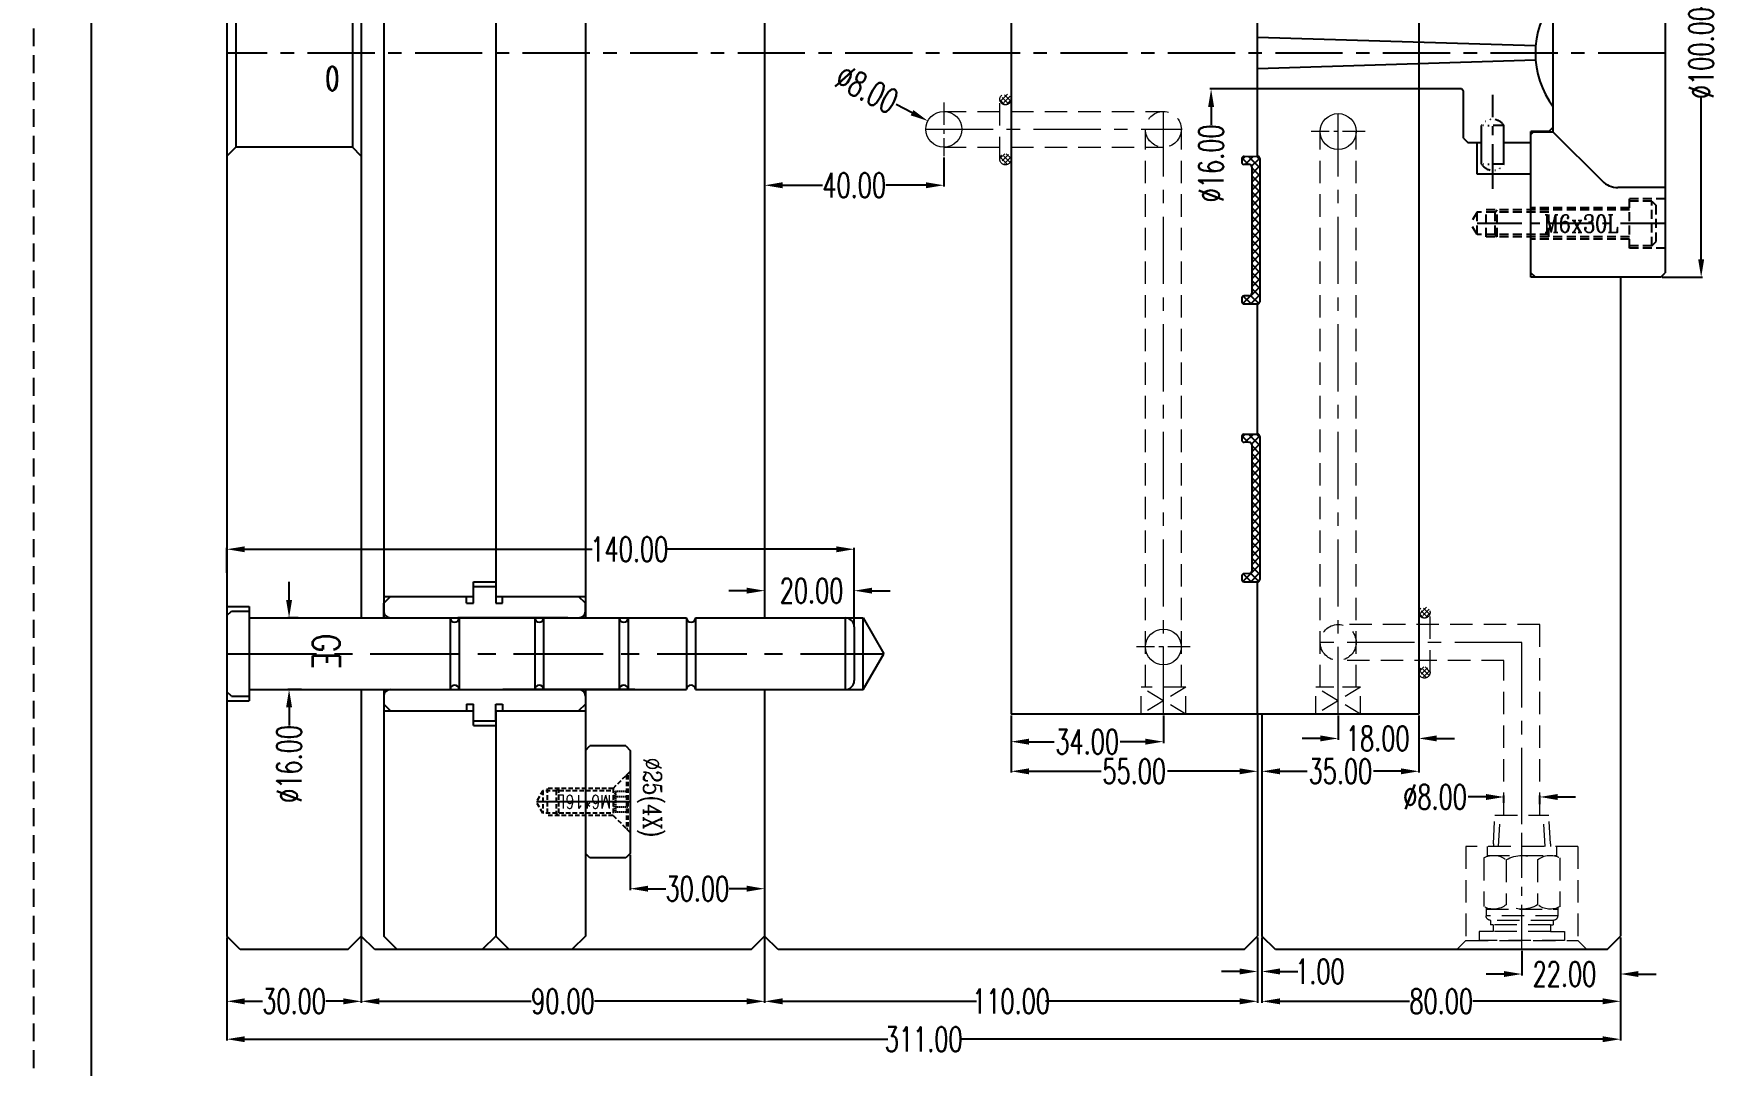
# Model space of a CAD drawing. Header units: millimetres. Extents: x 35888 to 37096, y -21952 to -21097.
# Drawn here: x 35887.8 to 36263.6, y -21573.2 to -21343 of the extents above; entities that cross this region are included whole.
import ezdxf

# ---------------------------------------------------------------- set-up
doc = ezdxf.new("R2010")
doc.units = ezdxf.units.MM
doc.header["$LTSCALE"] = 8
for name, pattern in [('CENTER', [2, 1.25, -0.25, 0.25, -0.25]), ('CENTER2', [1.125, 0.75, -0.125, 0.125, -0.125]), ('DASHED', [0.75, 0.5, -0.25]), ('HIDDEN', [0.375, 0.25, -0.125]), ('PHANTOM2', [0.69, 0.3, -0.13, 0, -0.13, 0, -0.13])]:
    doc.linetypes.add(name, pattern=pattern)
doc.layers.get('DEFPOINTS').update_dxf_attribs({"color": 6})
for name, color, linetype in [('A', 7, 'Continuous'), ('Cav-cor', 30, 'Continuous'), ('CL', 1, 'Continuous'), ('GE', 183, 'Continuous'), ('Layer3', 3, 'Continuous'), ('Ru', 8, 'Continuous'), ('SCREW', 52, 'HIDDEN'), ('SP', 3, 'Continuous'), ('耐磨塊', 191, 'Continuous')]:
    doc.layers.add(name, color=color, linetype=linetype)
doc.layers.add('dim', color=3, linetype='Continuous', lineweight=15)
doc.layers.add('WR', color=122, linetype='HIDDEN', lineweight=18)
doc.styles.add('ROMANC', font='RomanC.ttf', dxfattribs={"width": 0.8, "height": 7})
doc.styles.add('ROMANS', font='ROMANS.shx', dxfattribs={"height": 5, "bigfont": 'chineset.shx'})
doc.styles.get("Standard").update_dxf_attribs({"font": 'txt.shx', "width": 0.67, "bigfont": 'chineset.shx'})
doc.dimstyles.new('ISO-25', dxfattribs={"dimtxt": 5.5, "dimasz": 4, "dimexe": 0.3, "dimexo": 0.3, "dimtad": 0, "dimzin": 1, "dimdsep": 46, "dimtxsty": 'Standard', "dimcen": 0, "dimclrd": 3, "dimclre": 3, "dimclrt": 7, "dimazin": 0, "dimtfac": 1, "dimtofl": 0, "dimtmove": 0, "dimatfit": 0, "dimfxl": 0, "dimarcsym": 0})

# ---------------------------------------------------------------- blocks, each defined once
blk = doc.blocks.new('*D27216')
at = {"layer": 'DEFPOINTS', "color": 0}
for p in [(36250.96, -21297.37), (36250.96, -21397.37), (36259.97, -21397.37)]:
    blk.add_point(p, dxfattribs=at)
at = {"layer": 'dim', "color": 3, "lineweight": -2}
for p, q in [((36251.26, -21297.37), (36260.27, -21297.37)), ((36259.97, -21301.37), (36259.97, -21337.53)), ((36259.97, -21393.37), (36259.97, -21357.21)), ((36251.26, -21397.37), (36260.27, -21397.37))]:
    blk.add_line(p, q, dxfattribs=at)
at = {"layer": 'dim', "color": 3}
for points in [[(36260.64, -21301.37), (36259.3, -21301.37), (36259.97, -21297.37)], [(36259.3, -21393.37), (36260.64, -21393.37), (36259.97, -21397.37)]]:
    blk.add_solid(points, dxfattribs=at)
at = {"layer": 'dim', "color": 7, "insert": (36259.97, -21347.37), "char_height": 5.5, "attachment_point": 5, "rotation": 90}
blk.add_mtext('%%c100.00', dxfattribs=at)
blk = doc.blocks.new('*D27219')
at = {"layer": 'DEFPOINTS', "color": 0}
for p in [(36160.96, -21544.37), (36161.96, -21544.37), (36161.96, -21552.27)]:
    blk.add_point(p, dxfattribs=at)
at = {"layer": 'dim', "color": 3, "lineweight": -2}
for p, q in [((36160.96, -21544.67), (36160.96, -21552.57)), ((36161.96, -21544.67), (36161.96, -21552.57)), ((36156.96, -21552.27), (36152.96, -21552.27)), ((36165.96, -21552.27), (36169.96, -21552.27))]:
    blk.add_line(p, q, dxfattribs=at)
at = {"layer": 'dim', "color": 3}
for points in [[(36156.96, -21552.94), (36156.96, -21551.6), (36160.96, -21552.27)], [(36165.96, -21551.6), (36165.96, -21552.94), (36161.96, -21552.27)]]:
    blk.add_solid(points, dxfattribs=at)
at = {"layer": 'dim', "color": 7, "insert": (36174.89, -21552.27), "char_height": 5.5, "attachment_point": 5}
blk.add_mtext('1.00', dxfattribs=at)
blk = doc.blocks.new('*D27220')
at = {"layer": 'DEFPOINTS', "color": 0}
for p in [(36161.96, -21544.37), (36241.96, -21544.37), (36241.96, -21558.93)]:
    blk.add_point(p, dxfattribs=at)
at = {"layer": 'dim', "color": 3, "lineweight": -2}
for p, q in [((36161.96, -21544.67), (36161.96, -21559.23)), ((36241.96, -21544.67), (36241.96, -21559.23)), ((36165.96, -21558.93), (36194.89, -21558.93)), ((36237.96, -21558.93), (36209.04, -21558.93))]:
    blk.add_line(p, q, dxfattribs=at)
at = {"layer": 'dim', "color": 3}
for points in [[(36165.96, -21558.26), (36165.96, -21559.6), (36161.96, -21558.93)], [(36237.96, -21559.6), (36237.96, -21558.26), (36241.96, -21558.93)]]:
    blk.add_solid(points, dxfattribs=at)
at = {"layer": 'dim', "color": 7, "insert": (36201.96, -21558.93), "char_height": 5.5, "attachment_point": 5}
blk.add_mtext('80.00', dxfattribs=at)
blk = doc.blocks.new('*D27221')
at = {"layer": 'DEFPOINTS', "color": 0}
for p in [(36050.96, -21544.37), (36160.96, -21544.37), (36160.96, -21558.93)]:
    blk.add_point(p, dxfattribs=at)
at = {"layer": 'dim', "color": 3, "lineweight": -2}
for p, q in [((36050.96, -21544.67), (36050.96, -21559.23)), ((36160.96, -21544.67), (36160.96, -21559.23)), ((36054.96, -21558.93), (36098.28, -21558.93)), ((36156.96, -21558.93), (36113.65, -21558.93))]:
    blk.add_line(p, q, dxfattribs=at)
at = {"layer": 'dim', "color": 3}
for points in [[(36054.96, -21558.26), (36054.96, -21559.6), (36050.96, -21558.93)], [(36156.96, -21559.6), (36156.96, -21558.26), (36160.96, -21558.93)]]:
    blk.add_solid(points, dxfattribs=at)
at = {"layer": 'dim', "color": 7, "insert": (36105.96, -21558.93), "char_height": 5.5, "attachment_point": 5}
blk.add_mtext('110.00', dxfattribs=at)
blk = doc.blocks.new('*D27222')
at = {"layer": 'DEFPOINTS', "color": 0}
for p in [(35960.96, -21544.37), (36050.96, -21544.37), (36050.96, -21558.93)]:
    blk.add_point(p, dxfattribs=at)
at = {"layer": 'dim', "color": 3, "lineweight": -2}
for p, q in [((35960.96, -21544.67), (35960.96, -21559.23)), ((36050.96, -21544.67), (36050.96, -21559.23)), ((35964.96, -21558.93), (35998.89, -21558.93)), ((36046.96, -21558.93), (36013.04, -21558.93))]:
    blk.add_line(p, q, dxfattribs=at)
at = {"layer": 'dim', "color": 3}
for points in [[(35964.96, -21558.26), (35964.96, -21559.6), (35960.96, -21558.93)], [(36046.96, -21559.6), (36046.96, -21558.26), (36050.96, -21558.93)]]:
    blk.add_solid(points, dxfattribs=at)
at = {"layer": 'dim', "color": 7, "insert": (36005.96, -21558.93), "char_height": 5.5, "attachment_point": 5}
blk.add_mtext('90.00', dxfattribs=at)
blk = doc.blocks.new('*D27223')
at = {"layer": 'DEFPOINTS', "color": 0}
for p in [(35930.96, -21544.37), (35960.96, -21544.37), (35960.96, -21558.93)]:
    blk.add_point(p, dxfattribs=at)
at = {"layer": 'dim', "color": 3, "lineweight": -2}
for p, q in [((35930.96, -21544.67), (35930.96, -21559.23)), ((35960.96, -21544.67), (35960.96, -21559.23)), ((35934.96, -21558.93), (35938.89, -21558.93)), ((35956.96, -21558.93), (35953.04, -21558.93))]:
    blk.add_line(p, q, dxfattribs=at)
at = {"layer": 'dim', "color": 3}
for points in [[(35934.96, -21558.26), (35934.96, -21559.6), (35930.96, -21558.93)], [(35956.96, -21559.6), (35956.96, -21558.26), (35960.96, -21558.93)]]:
    blk.add_solid(points, dxfattribs=at)
at = {"layer": 'dim', "color": 7, "insert": (35945.96, -21558.93), "char_height": 5.5, "attachment_point": 5}
blk.add_mtext('30.00', dxfattribs=at)
blk = doc.blocks.new('*D27224')
at = {"layer": 'DEFPOINTS', "color": 0}
for p in [(35930.96, -21544.37), (36241.96, -21544.37), (36241.96, -21567.38)]:
    blk.add_point(p, dxfattribs=at)
at = {"layer": 'dim', "color": 3, "lineweight": -2}
for p, q in [((35930.96, -21544.67), (35930.96, -21567.68)), ((36241.96, -21544.67), (36241.96, -21567.68)), ((35934.96, -21567.38), (36078.47, -21567.38)), ((36237.96, -21567.38), (36094.46, -21567.38))]:
    blk.add_line(p, q, dxfattribs=at)
at = {"layer": 'dim', "color": 3}
for points in [[(35934.96, -21566.72), (35934.96, -21568.05), (35930.96, -21567.38)], [(36237.96, -21568.05), (36237.96, -21566.72), (36241.96, -21567.38)]]:
    blk.add_solid(points, dxfattribs=at)
at = {"layer": 'dim', "color": 7, "insert": (36086.46, -21567.38), "char_height": 5.5, "attachment_point": 5}
blk.add_mtext('311.00', dxfattribs=at)
blk = doc.blocks.new('*D27225')
at = {"layer": 'DEFPOINTS', "color": 0}
for p in [(36105.96, -21494.87), (36160.96, -21494.87), (36160.96, -21507.61)]:
    blk.add_point(p, dxfattribs=at)
at = {"layer": 'dim', "color": 3, "lineweight": -2}
for p, q in [((36105.96, -21495.17), (36105.96, -21507.91)), ((36160.96, -21495.17), (36160.96, -21507.91)), ((36109.96, -21507.61), (36126.08, -21507.61)), ((36156.96, -21507.61), (36140.85, -21507.61))]:
    blk.add_line(p, q, dxfattribs=at)
at = {"layer": 'dim', "color": 3}
for points in [[(36109.96, -21506.95), (36109.96, -21508.28), (36105.96, -21507.61)], [(36156.96, -21508.28), (36156.96, -21506.95), (36160.96, -21507.61)]]:
    blk.add_solid(points, dxfattribs=at)
at = {"layer": 'dim', "color": 7, "insert": (36133.46, -21507.61), "char_height": 5.5, "attachment_point": 5}
blk.add_mtext('55.00', dxfattribs=at)
blk = doc.blocks.new('*D27226')
at = {"layer": 'DEFPOINTS', "color": 0}
for p in [(36161.96, -21494.87), (36196.96, -21494.87), (36196.96, -21507.61)]:
    blk.add_point(p, dxfattribs=at)
at = {"layer": 'dim', "color": 3, "lineweight": -2}
for p, q in [((36161.96, -21495.17), (36161.96, -21507.91)), ((36196.96, -21495.17), (36196.96, -21507.91)), ((36165.96, -21507.61), (36172.08, -21507.61)), ((36192.96, -21507.61), (36186.85, -21507.61))]:
    blk.add_line(p, q, dxfattribs=at)
at = {"layer": 'dim', "color": 3}
for points in [[(36165.96, -21506.95), (36165.96, -21508.28), (36161.96, -21507.61)], [(36192.96, -21508.28), (36192.96, -21506.95), (36196.96, -21507.61)]]:
    blk.add_solid(points, dxfattribs=at)
at = {"layer": 'dim', "color": 7, "insert": (36179.46, -21507.61), "char_height": 5.5, "attachment_point": 5}
blk.add_mtext('35.00', dxfattribs=at)
blk = doc.blocks.new('*D27389')
at = {"layer": 'DEFPOINTS', "color": 0}
for p in [(36020.96, -21525.94), (36050.96, -21526.69), (36050.96, -21533.8)]:
    blk.add_point(p, dxfattribs=at)
at = {"layer": 'dim', "color": 3, "lineweight": -2}
for p, q in [((36020.96, -21526.24), (36020.96, -21534.1)), ((36050.96, -21526.99), (36050.96, -21534.1)), ((36024.96, -21533.8), (36028.89, -21533.8)), ((36046.96, -21533.8), (36043.04, -21533.8))]:
    blk.add_line(p, q, dxfattribs=at)
at = {"layer": 'dim', "color": 3}
for points in [[(36024.96, -21533.13), (36024.96, -21534.47), (36020.96, -21533.8)], [(36046.96, -21534.47), (36046.96, -21533.13), (36050.96, -21533.8)]]:
    blk.add_solid(points, dxfattribs=at)
at = {"layer": 'dim', "color": 7, "insert": (36035.96, -21533.8), "char_height": 5.5, "attachment_point": 5}
blk.add_mtext('30.00', dxfattribs=at)
blk = doc.blocks.new('*D27561')
at = {"layer": 'DEFPOINTS', "color": 0}
for p in [(35930.96, -21458.07), (35930.96, -21463.64), (36070.96, -21475.37)]:
    blk.add_point(p, dxfattribs=at)
at = {"layer": 'dim', "color": 3, "lineweight": -2}
for p, q in [((35930.96, -21463.34), (35930.96, -21457.77)), ((36070.96, -21475.07), (36070.96, -21457.77)), ((35934.96, -21458.07), (36012.47, -21458.07)), ((36066.96, -21458.07), (36029.08, -21458.07))]:
    blk.add_line(p, q, dxfattribs=at)
at = {"layer": 'dim', "color": 3}
for points in [[(35934.96, -21457.41), (35934.96, -21458.74), (35930.96, -21458.07)], [(36066.96, -21458.74), (36066.96, -21457.41), (36070.96, -21458.07)]]:
    blk.add_solid(points, dxfattribs=at)
at = {"layer": 'dim', "color": 7, "insert": (36020.77, -21458.07), "char_height": 5.5, "attachment_point": 5}
blk.add_mtext('140.00', dxfattribs=at)
blk = doc.blocks.new('*D27562')
at = {"layer": 'DEFPOINTS', "color": 0}
for p in [(36050.96, -21467.31), (36050.96, -21467.31), (36070.96, -21475.37)]:
    blk.add_point(p, dxfattribs=at)
at = {"layer": 'dim', "color": 3, "lineweight": -2}
for p, q in [((36046.96, -21467.31), (36042.96, -21467.31)), ((36050.96, -21467.01), (36050.96, -21467.01)), ((36070.96, -21475.07), (36070.96, -21467.01)), ((36074.96, -21467.31), (36078.96, -21467.31))]:
    blk.add_line(p, q, dxfattribs=at)
at = {"layer": 'dim', "color": 3}
for points in [[(36046.96, -21467.97), (36046.96, -21466.64), (36050.96, -21467.31)], [(36074.96, -21466.64), (36074.96, -21467.97), (36070.96, -21467.31)]]:
    blk.add_solid(points, dxfattribs=at)
at = {"layer": 'dim', "color": 7, "insert": (36061.45, -21467.31), "char_height": 5.5, "attachment_point": 5}
blk.add_mtext('20.00', dxfattribs=at)
blk = doc.blocks.new('*D27563')
at = {"layer": 'DEFPOINTS', "color": 0}
for p in [(35944.85, -21473.37), (35947.16, -21473.37), (35947.93, -21489.37)]:
    blk.add_point(p, dxfattribs=at)
at = {"layer": 'dim', "color": 3, "lineweight": -2}
for p, q in [((35944.85, -21469.37), (35944.85, -21465.37)), ((35946.86, -21473.37), (35944.55, -21473.37)), ((35947.63, -21489.37), (35944.55, -21489.37)), ((35944.85, -21493.37), (35944.85, -21497.37))]:
    blk.add_line(p, q, dxfattribs=at)
at = {"layer": 'dim', "color": 3}
for points in [[(35944.18, -21469.37), (35945.51, -21469.37), (35944.85, -21473.37)], [(35945.51, -21493.37), (35944.18, -21493.37), (35944.85, -21489.37)]]:
    blk.add_solid(points, dxfattribs=at)
at = {"layer": 'dim', "color": 7, "insert": (35944.85, -21505.98), "char_height": 5.5, "attachment_point": 5, "rotation": 90}
blk.add_mtext('%%c16.00', dxfattribs=at)
blk = doc.blocks.new('*D27565')
at = {"layer": 'DEFPOINTS', "color": 0}
for p in [(36160.96, -21339.37), (36150.61, -21355.37), (36160.96, -21355.37)]:
    blk.add_point(p, dxfattribs=at)
at = {"layer": 'dim', "color": 3, "lineweight": -2}
for p, q in [((36150.61, -21335.37), (36150.61, -21331.37)), ((36160.66, -21339.37), (36150.31, -21339.37)), ((36160.66, -21355.37), (36150.31, -21355.37)), ((36150.61, -21359.37), (36150.61, -21363.37))]:
    blk.add_line(p, q, dxfattribs=at)
at = {"layer": 'dim', "color": 3}
for points in [[(36149.94, -21335.37), (36151.28, -21335.37), (36150.61, -21339.37)], [(36151.28, -21359.37), (36149.94, -21359.37), (36150.61, -21355.37)]]:
    blk.add_solid(points, dxfattribs=at)
at = {"layer": 'dim', "color": 7, "insert": (36150.61, -21371.98), "char_height": 5.5, "attachment_point": 5, "rotation": 90}
blk.add_mtext('%%c16.00', dxfattribs=at)
blk = doc.blocks.new('20090730.181553')
at = {"layer": 'SCREW', "linetype": 'CENTER2', "ltscale": 5}
blk.add_line((0, 0), (0, -20.94), dxfattribs=at)
at = {"layer": 'SCREW', "ltscale": 0.5}
for p, q in [((6, -0.5), (-6, -0.5)), ((-6, -0.5), (-6, -0.8)), ((6, -0.8), (-6, -0.8)), ((-3, -3.8), (-6, -0.8)), ((3, -3.8), (6, -0.8)), ((6, -0.5), (6, -0.8)), ((3, -3.8), (-3, -3.8)), ((-3, -3.8), (-3, -18.5)), ((-2.5, -4.34), (-2.5, -19.5)), ((2.5, -4.34), (2.5, -19.5)), ((3, -3.8), (3, -18.5)), ((3, -16), (-3, -16)), ((-2.5, -16.5), (-3, -16)), ((3, -18.5), (-3, -18.5)), ((2.5, -16.5), (-2.5, -16.5)), ((2.5, -16.5), (3, -16)), ((2.5, -19.5), (-2.5, -19.5)), ((-2.5, -19.5), (0, -20.94)), ((2.5, -19.5), (0, -20.94))]:
    blk.add_line(p, q, dxfattribs=at)
at = {"layer": 'SCREW', "ltscale": 0.15}
for p, q in [((-2.31, -0.5), (-2.31, -3.3)), ((2.31, -3.3), (-2.31, -3.3)), ((0, -3.8), (-2.31, -3.3)), ((-1.15, -0.5), (-1.15, -3.3)), ((0, -3.8), (2.31, -3.3)), ((1.15, -0.5), (1.15, -3.3)), ((2.31, -0.5), (2.31, -3.3))]:
    blk.add_line(p, q, dxfattribs=at)
at = {"layer": '耐磨塊', "linetype": 'Continuous'}
for p, q in [((-6, -0.8), (-6.8, 0)), ((6, -0.8), (6.8, 0))]:
    blk.add_line(p, q, dxfattribs=at)
blk = doc.blocks.new('*X29274')
at = {"color": 0}
for p, q in [((-7.86, -0.44), (-6.25, 1.17)), ((-6.25, -1.17), (-7.86, 0.44)), ((-5.66, -0.71), (-7.4, 1.03)), ((-7.4, -1.03), (-5.66, 0.71)), ((-5.45, 0.15), (-6.54, 1.24)), ((5.45, 0.15), (6.54, 1.24)), ((5.66, -0.71), (7.4, 1.03)), ((7.4, -1.03), (5.66, 0.71)), ((7.86, -0.44), (6.25, 1.17)), ((6.25, -1.17), (7.86, 0.44)), ((-6.54, -1.24), (-5.45, -0.15)), ((6.54, -1.24), (5.45, -0.15))]:
    blk.add_line(p, q, dxfattribs=at)
blk = doc.blocks.new('*D29473')
at = {"layer": 'DEFPOINTS', "color": 0}
for p in [(36219.96, -21547.37), (36241.96, -21544.37), (36219.96, -21552.84)]:
    blk.add_point(p, dxfattribs=at)
at = {"layer": 'dim', "color": 3, "lineweight": -2}
for p, q in [((36219.96, -21547.67), (36219.96, -21553.14)), ((36241.96, -21544.67), (36241.96, -21553.14)), ((36215.96, -21552.84), (36211.96, -21552.84)), ((36245.96, -21552.84), (36249.96, -21552.84))]:
    blk.add_line(p, q, dxfattribs=at)
at = {"layer": 'dim', "color": 3}
for points in [[(36215.96, -21553.51), (36215.96, -21552.17), (36219.96, -21552.84)], [(36245.96, -21552.17), (36245.96, -21553.51), (36241.96, -21552.84)]]:
    blk.add_solid(points, dxfattribs=at)
at = {"layer": 'dim', "color": 7, "insert": (36229.46, -21552.84), "char_height": 5.5, "attachment_point": 5}
blk.add_mtext('22.00', dxfattribs=at)
blk = doc.blocks.new('*D29474')
at = {"layer": 'DEFPOINTS', "color": 0}
for p in [(36178.96, -21494.87), (36196.96, -21494.87), (36178.96, -21500.28)]:
    blk.add_point(p, dxfattribs=at)
at = {"layer": 'dim', "color": 3, "lineweight": -2}
for p, q in [((36178.96, -21495.17), (36178.96, -21500.58)), ((36196.96, -21495.17), (36196.96, -21500.58)), ((36174.96, -21500.28), (36170.96, -21500.28)), ((36200.96, -21500.28), (36204.96, -21500.28))]:
    blk.add_line(p, q, dxfattribs=at)
at = {"layer": 'dim', "color": 3}
for points in [[(36174.96, -21500.94), (36174.96, -21499.61), (36178.96, -21500.28)], [(36200.96, -21499.61), (36200.96, -21500.94), (36196.96, -21500.28)]]:
    blk.add_solid(points, dxfattribs=at)
at = {"layer": 'dim', "color": 7, "insert": (36187.78, -21500.28), "char_height": 5.5, "attachment_point": 5}
blk.add_mtext('18.00', dxfattribs=at)
blk = doc.blocks.new('*D29476')
at = {"layer": 'DEFPOINTS', "color": 0}
for p in [(36215.96, -21513.34), (36215.96, -21514.94), (36223.96, -21515.21)]:
    blk.add_point(p, dxfattribs=at)
at = {"layer": 'dim', "color": 3, "lineweight": -2}
for p, q in [((36211.96, -21513.34), (36207.96, -21513.34)), ((36215.96, -21514.64), (36215.96, -21513.04)), ((36223.96, -21514.91), (36223.96, -21513.04)), ((36227.96, -21513.34), (36231.96, -21513.34))]:
    blk.add_line(p, q, dxfattribs=at)
at = {"layer": 'dim', "color": 3}
for points in [[(36211.96, -21514.01), (36211.96, -21512.67), (36215.96, -21513.34)], [(36227.96, -21512.67), (36227.96, -21514.01), (36223.96, -21513.34)]]:
    blk.add_solid(points, dxfattribs=at)
at = {"layer": 'dim', "color": 7, "insert": (36200.58, -21513.34), "char_height": 5.5, "attachment_point": 5}
blk.add_mtext('%%c8.00', dxfattribs=at)
blk = doc.blocks.new('*D29492')
at = {"layer": 'DEFPOINTS', "color": 0}
for p in [(36105.96, -21494.87), (36139.96, -21494.87), (36139.96, -21501)]:
    blk.add_point(p, dxfattribs=at)
at = {"layer": 'dim', "color": 3, "lineweight": -2}
for p, q in [((36105.96, -21495.17), (36105.96, -21501.3)), ((36139.96, -21495.17), (36139.96, -21501.3)), ((36109.96, -21501), (36115.58, -21501)), ((36135.96, -21501), (36130.35, -21501))]:
    blk.add_line(p, q, dxfattribs=at)
at = {"layer": 'dim', "color": 3}
for points in [[(36109.96, -21500.33), (36109.96, -21501.66), (36105.96, -21501)], [(36135.96, -21501.66), (36135.96, -21500.33), (36139.96, -21501)]]:
    blk.add_solid(points, dxfattribs=at)
at = {"layer": 'dim', "color": 7, "insert": (36122.96, -21501), "char_height": 5.5, "attachment_point": 5}
blk.add_mtext('34.00', dxfattribs=at)
blk = doc.blocks.new('*D29493')
at = {"layer": 'DEFPOINTS', "color": 0}
for p in [(36050.96, -21371.32), (36090.96, -21370.37), (36050.96, -21376.86)]:
    blk.add_point(p, dxfattribs=at)
at = {"layer": 'dim', "color": 3, "lineweight": -2}
for p, q in [((36090.96, -21370.67), (36090.96, -21377.16)), ((36050.96, -21371.62), (36050.96, -21377.16)), ((36054.96, -21376.86), (36063.89, -21376.86)), ((36086.96, -21376.86), (36078.04, -21376.86))]:
    blk.add_line(p, q, dxfattribs=at)
at = {"layer": 'dim', "color": 3}
for points in [[(36054.96, -21376.19), (36054.96, -21377.52), (36050.96, -21376.86)], [(36086.96, -21377.52), (36086.96, -21376.19), (36090.96, -21376.86)]]:
    blk.add_solid(points, dxfattribs=at)
at = {"layer": 'dim', "color": 7, "insert": (36070.96, -21376.86), "char_height": 5.5, "attachment_point": 5}
blk.add_mtext('40.00', dxfattribs=at)
blk = doc.blocks.new('*D29496')
at = {"layer": 'DEFPOINTS', "color": 0}
for p in [(36087.42, -21362.52), (36094.51, -21366.22)]:
    blk.add_point(p, dxfattribs=at)
at = {"layer": 'dim', "color": 3, "lineweight": -2}
blk.add_line((36083.87, -21360.67), (36080.33, -21358.81), dxfattribs=at)
at = {"layer": 'dim', "color": 3}
blk.add_solid([(36083.56, -21361.26), (36084.18, -21360.08), (36087.42, -21362.52)], dxfattribs=at)
at = {"layer": 'dim', "color": 7, "insert": (36073.79, -21355.4), "char_height": 5.5, "attachment_point": 5, "rotation": 332.4241}
blk.add_mtext('%%c8.00', dxfattribs=at)
blk = doc.blocks.new('20160905.164151')
at = {"layer": 'WR', "linetype": 'HIDDEN', "ltscale": 2.5}
for p, q in [((-14.5, 0), (14.5, 0)), ((-12.5, -2), (-14.5, 0)), ((12.5, -2), (14.5, 0)), ((-12.5, -2), (12.5, -2)), ((-12.5, -23), (-12.5, -2)), ((9.5, -2), (-9.5, -2)), ((-9.5, -4.01), (-9.5, -2)), ((9.5, -4.01), (9.5, -2)), ((12.5, -23), (12.5, -2)), ((-6.4, -4.01), (-9.5, -4.01)), ((8, -7.51), (-8, -7.51)), ((-8, -9.33), (-8, -7.51)), ((-6.4, -5.51), (-7, -5.51)), ((-7, -6.51), (-7, -5.51)), ((-6.4, -5.51), (-7, -5.51)), ((7, -6.51), (-7, -6.51)), ((6.4, -4.01), (-6.4, -4.01)), ((-6.4, -5.51), (-6.4, -4.01)), ((6.4, -5.51), (-6.4, -5.51)), ((6.4, -5.51), (6.4, -4.01)), ((6.4, -4.01), (9.5, -4.01)), ((6.4, -5.51), (7, -5.51)), ((6.4, -5.51), (7, -5.51)), ((7, -6.51), (7, -5.51)), ((8, -9.33), (8, -7.51)), ((-8.5, -20.43), (-8.5, -9.57)), ((-8, -9), (8, -9)), ((-3.5, -20.01), (-3.5, -9.99)), ((3.5, -20.01), (3.5, -9.99)), ((8.5, -20.43), (8.5, -9.57)), ((-7.75, -23), (-7.75, -20.77)), ((-7.75, -21), (7.75, -21)), ((7.75, -23), (7.75, -20.77)), ((12.5, -23), (-12.5, -23)), ((-6.35, -23.56), (-6.35, -23)), ((-6.35, -23.56), (-6.01, -30)), ((-5.19, -23), (-4.82, -30)), ((5.19, -23), (4.82, -30)), ((6.35, -23.56), (6.01, -30)), ((6.35, -23.56), (6.35, -23)), ((-6.01, -30), (6.01, -30))]:
    blk.add_line(p, q, dxfattribs=at)
at = {"layer": 'WR', "linetype": 'CENTER'}
blk.add_line((0, 0), (0, -30), dxfattribs=at)
at = {"layer": 'WR', "linetype": 'HIDDEN', "ltscale": 2.5}
for centre, radius, start, end in [((-7, -7.51), 1, 90, 180), ((7, -7.51), 1, 0, 90), ((-6.32, -13.47), 4.47, 50.9817, 119.248), ((0, -15.66), 6.66, 58.3016, 121.6984), ((6.32, -13.47), 4.47, 60.752, 129.0183), ((-6.32, -16.53), 4.47, 240.752, 309.0183), ((0, -14.34), 6.66, 238.3016, 301.6984), ((6.32, -16.53), 4.47, 230.9817, 299.248)]:
    blk.add_arc(centre, radius, start, end, dxfattribs=at)

msp = doc.modelspace()

# ---------------------------------------------------------------- linework, layer by layer
at = {"linetype": 'Continuous'}
for p, q in [((35930.965, -21150.37), (35930.965, -21544.37)), ((35960.965, -21150.37), (35960.965, -21473.37)), ((36050.965, -21199.87), (36050.965, -21473.37)), ((36251.965, -21298.37), (36251.965, -21396.37)), ((35965.965, -21308.87), (35965.965, -21473.37)), ((35990.965, -21308.87), (35990.965, -21468.62)), ((36010.965, -21308.87), (36010.965, -21473.37)), ((36226.965, -21365.02), (36226.965, -21329.72)), ((36206.465, -21355.37), (36160.965, -21355.37)), ((36210.965, -21372.17), (36210.965, -21363.511)), ((36215.965, -21372.17), (36215.965, -21363.511)), ((36225.965, -21364.87), (36226.965, -21363.87)), ((36210.965, -21367.37), (36207.965, -21367.37)), ((36209.965, -21374.37), (36209.965, -21367.37)), ((36221.965, -21367.37), (36215.965, -21367.37)), ((36225.965, -21364.87), (36221.965, -21364.87)), ((36226.965, -21365.02), (36222.465, -21365.02)), ((36226.965, -21365.02), (36237.85, -21375.905)), ((36221.965, -21374.37), (36209.965, -21374.37)), ((36251.965, -21377.37), (36241.386, -21377.37)), ((36222.965, -21397.37), (36221.965, -21396.37)), ((36250.965, -21397.37), (36221.965, -21397.37)), ((36241.965, -21397.37), (36241.965, -21544.37)), ((36250.965, -21397.37), (36251.965, -21396.37)), ((35960.965, -21489.37), (35960.965, -21544.37)), ((35965.965, -21489.37), (35965.965, -21544.37)), ((36010.965, -21489.37), (36010.965, -21544.37)), ((36050.965, -21489.37), (36050.965, -21544.37)), ((35990.965, -21494.12), (35990.965, -21544.37)), ((36160.965, -21494.87), (36160.965, -21544.37)), ((36161.965, -21494.87), (36161.965, -21544.37)), ((35933.965, -21547.37), (35930.965, -21544.37)), ((35957.965, -21547.37), (35933.965, -21547.37)), ((35957.965, -21547.37), (35960.965, -21544.37)), ((35963.965, -21547.37), (35960.965, -21544.37)), ((36047.965, -21547.37), (35963.965, -21547.37)), ((35968.965, -21547.37), (35965.965, -21544.37)), ((35987.965, -21547.37), (35968.965, -21547.37)), ((35990.965, -21544.37), (35987.965, -21547.37)), ((35993.965, -21547.37), (35990.965, -21544.37)), ((36007.965, -21547.37), (35993.965, -21547.37)), ((36010.965, -21544.37), (36007.965, -21547.37)), ((36047.965, -21547.37), (36050.965, -21544.37)), ((36053.965, -21547.37), (36050.965, -21544.37)), ((36157.965, -21547.37), (36053.965, -21547.37)), ((36157.965, -21547.37), (36160.965, -21544.37)), ((36164.965, -21547.37), (36161.965, -21544.37)), ((36238.965, -21547.37), (36164.965, -21547.37)), ((36238.965, -21547.37), (36241.965, -21544.37))]:
    msp.add_line(p, q, dxfattribs=at)
at = {"color": 8, "linetype": 'Continuous'}
for p, q in [((35932.965, -21326.37), (35932.965, -21368.37)), ((35958.965, -21326.37), (35958.965, -21368.37)), ((35930.965, -21370.37), (35932.965, -21368.37)), ((35958.965, -21368.37), (35932.965, -21368.37)), ((35960.965, -21370.37), (35958.965, -21368.37))]:
    msp.add_line(p, q, dxfattribs=at)
for p, q in [((36206.965, -21355.87), (36206.465, -21355.37)), ((36206.965, -21366.37), (36206.965, -21355.87)), ((36206.965, -21366.37), (36207.965, -21367.37)), ((36221.965, -21397.37), (36221.965, -21364.87)), ((36222.465, -21365.02), (36221.965, -21365.52))]:
    msp.add_line(p, q)
at = {"linetype": 'CENTER'}
msp.add_line((36213.465, -21377.673), (36213.465, -21356.697), dxfattribs=at)
at = {"linetype": 'PHANTOM2'}
for p, q in [((36215.965, -21363.511), (36210.965, -21363.511)), ((36215.965, -21372.17), (36210.965, -21372.17))]:
    msp.add_line(p, q, dxfattribs=at)
at = {"linetype": 'HIDDEN'}
for p, q in [((36243.965, -21381.87), (36221.965, -21381.87)), ((36251.965, -21379.87), (36243.965, -21379.87)), ((36243.965, -21388.87), (36221.965, -21388.87)), ((36251.965, -21390.87), (36243.965, -21390.87))]:
    msp.add_line(p, q, dxfattribs=at)
at = {"linetype": 'Continuous'}
for centre, radius, start, end in [((36242.965, -21347.37), 20, 143.1301, 216.8699), ((36241.386, -21372.37), 5, 225, 270)]:
    msp.add_arc(centre, radius, start, end, dxfattribs=at)
at = {"color": 7, "linetype": 'PHANTOM2'}
for centre, start, end in [((36213.465, -21365.17), 33.55731, 146.44269), ((36213.465, -21370.511), 213.55731, 326.44269)]:
    msp.add_arc(centre, 3, start, end, dxfattribs=at)
at = {"layer": 'A', "linetype": 'DASHED'}
msp.add_line((35887.848, -21951.851), (35887.848, -21097.142), dxfattribs=at)
at = {"layer": 'A'}
msp.add_line((35900.755, -21938.944), (35900.755, -21110.049), dxfattribs=at)
at = {"layer": 'Cav-cor', "color": 1}
for p, q in [((36105.965, -21199.87), (36105.965, -21494.87)), ((36196.965, -21199.87), (36196.965, -21494.87)), ((36160.965, -21370.387), (36160.965, -21336.661)), ((36157.457, -21371.186), (36158.232, -21370.411)), ((36157.457, -21370.916), (36157.457, -21371.698)), ((36157.483, -21370.758), (36158.943, -21372.218)), ((36157.955, -21370.414), (36160.97, -21370.387)), ((36158.233, -21372.205), (36160.043, -21370.395)), ((36158.927, -21370.405), (36161.477, -21372.955)), ((36159.647, -21372.588), (36161.459, -21370.776)), ((36160.707, -21370.389), (36161.477, -21371.159)), ((36161.477, -21370.89), (36161.477, -21402.84)), ((36159.174, -21372.222), (36157.951, -21372.2)), ((36159.668, -21374.363), (36161.477, -21372.554)), ((36159.668, -21372.724), (36159.668, -21401.005)), ((36159.668, -21372.942), (36161.477, -21374.751)), ((36159.668, -21376.159), (36161.477, -21374.35)), ((36159.668, -21374.738), (36161.477, -21376.547)), ((36159.668, -21377.955), (36161.477, -21376.146)), ((36159.668, -21376.535), (36161.477, -21378.344)), ((36159.668, -21379.751), (36161.477, -21377.942)), ((36159.668, -21378.331), (36161.477, -21380.14)), ((36159.668, -21381.547), (36161.477, -21379.738)), ((36159.668, -21380.127), (36161.477, -21381.936)), ((36159.668, -21383.343), (36161.477, -21381.534)), ((36159.668, -21381.923), (36161.477, -21383.732)), ((36159.668, -21385.139), (36161.477, -21383.33)), ((36159.668, -21383.719), (36161.477, -21385.528)), ((36159.668, -21386.935), (36161.477, -21385.126)), ((36159.668, -21385.515), (36161.477, -21387.324)), ((36159.668, -21388.731), (36161.477, -21386.922)), ((36159.668, -21387.311), (36161.477, -21389.12)), ((36159.668, -21390.527), (36161.477, -21388.718)), ((36159.668, -21389.107), (36161.477, -21390.916)), ((36159.668, -21392.323), (36161.477, -21390.514)), ((36159.668, -21390.903), (36161.477, -21392.712)), ((36159.668, -21394.119), (36161.477, -21392.31)), ((36159.668, -21392.699), (36161.477, -21394.508)), ((36159.668, -21395.915), (36161.477, -21394.106)), ((36159.668, -21394.495), (36161.477, -21396.304)), ((36159.668, -21397.711), (36161.477, -21395.902)), ((36159.668, -21396.291), (36161.477, -21398.1)), ((36159.668, -21399.508), (36161.477, -21397.699)), ((36157.722, -21403.25), (36161.477, -21399.495)), ((36159.174, -21401.508), (36157.951, -21401.529)), ((36159.421, -21401.432), (36161.247, -21403.258)), ((36159.439, -21403.329), (36161.477, -21401.291)), ((36159.668, -21398.087), (36161.477, -21399.896)), ((36159.668, -21399.883), (36161.477, -21401.692)), ((36157.457, -21402.032), (36157.457, -21402.814)), ((36157.766, -21401.573), (36159.523, -21403.33)), ((36157.955, -21403.316), (36160.97, -21403.342)), ((36160.965, -21432.387), (36160.965, -21403.342)), ((36157.457, -21433.186), (36158.232, -21432.411)), ((36157.457, -21432.916), (36157.457, -21433.698)), ((36157.483, -21432.758), (36158.943, -21434.218)), ((36159.174, -21434.222), (36157.951, -21434.2)), ((36157.955, -21432.414), (36160.97, -21432.387)), ((36158.233, -21434.205), (36160.043, -21432.395)), ((36158.927, -21432.405), (36161.477, -21434.955)), ((36159.647, -21434.588), (36161.459, -21432.776)), ((36159.668, -21436.363), (36161.477, -21434.554)), ((36159.668, -21434.724), (36159.668, -21463.005)), ((36159.668, -21434.942), (36161.477, -21436.751)), ((36160.707, -21432.389), (36161.477, -21433.159)), ((36161.477, -21432.89), (36161.477, -21464.84)), ((36159.668, -21438.159), (36161.477, -21436.35)), ((36159.668, -21436.738), (36161.477, -21438.547)), ((36159.668, -21439.955), (36161.477, -21438.146)), ((36159.668, -21438.535), (36161.477, -21440.344)), ((36159.668, -21441.751), (36161.477, -21439.942)), ((36159.668, -21440.331), (36161.477, -21442.14)), ((36159.668, -21443.547), (36161.477, -21441.738)), ((36159.668, -21442.127), (36161.477, -21443.936)), ((36159.668, -21445.343), (36161.477, -21443.534)), ((36159.668, -21443.923), (36161.477, -21445.732)), ((36159.668, -21447.139), (36161.477, -21445.33)), ((36159.668, -21445.719), (36161.477, -21447.528)), ((36159.668, -21448.935), (36161.477, -21447.126)), ((36159.668, -21447.515), (36161.477, -21449.324)), ((36159.668, -21450.731), (36161.477, -21448.922)), ((36159.668, -21449.311), (36161.477, -21451.12)), ((36159.668, -21452.527), (36161.477, -21450.718)), ((36159.668, -21451.107), (36161.477, -21452.916)), ((36159.668, -21454.323), (36161.477, -21452.514)), ((36159.668, -21452.903), (36161.477, -21454.712)), ((36159.668, -21456.119), (36161.477, -21454.31)), ((36159.668, -21454.699), (36161.477, -21456.508)), ((36159.668, -21457.915), (36161.477, -21456.106)), ((36159.668, -21456.495), (36161.477, -21458.304)), ((36157.722, -21465.25), (36161.477, -21461.495)), ((36159.668, -21459.711), (36161.477, -21457.902)), ((36159.668, -21458.291), (36161.477, -21460.1)), ((36159.668, -21461.508), (36161.477, -21459.699)), ((36159.668, -21460.087), (36161.477, -21461.896)), ((36157.457, -21464.032), (36157.457, -21464.814)), ((36157.766, -21463.573), (36159.523, -21465.33)), ((36159.174, -21463.508), (36157.951, -21463.529)), ((36157.955, -21465.316), (36160.97, -21465.342)), ((36159.421, -21463.432), (36161.247, -21465.258)), ((36159.439, -21465.329), (36161.477, -21463.291)), ((36159.668, -21461.883), (36161.477, -21463.692)), ((36160.965, -21494.87), (36160.965, -21465.342)), ((36196.965, -21494.87), (36105.965, -21494.87))]:
    msp.add_line(p, q, dxfattribs=at)
for centre, start, end in [((36157.96, -21370.916), 90.5, 180), ((36160.975, -21370.89), 0, 91.14599), ((36157.96, -21371.698), 180, 269), ((36159.166, -21372.724), 0, 89), ((36157.96, -21402.032), 91, 180), ((36159.166, -21401.005), 271, 0), ((36157.96, -21402.814), 180, 269.5), ((36160.975, -21402.84), 268.85401, 0), ((36157.96, -21432.916), 90.5, 180), ((36157.96, -21433.698), 180, 269), ((36159.166, -21434.724), 0, 89), ((36160.975, -21432.89), 0, 91.14599), ((36157.96, -21464.032), 91, 180), ((36157.96, -21464.814), 180, 269.5), ((36159.166, -21463.005), 271, 0), ((36160.975, -21464.84), 268.85401, 0)]:
    msp.add_arc(centre, 0.502, start, end, dxfattribs=at)
at = {"layer": 'CL', "color": 7, "linetype": 'CENTER', "ltscale": 1.5}
msp.add_line((36251.965, -21347.37), (35930.965, -21347.37), dxfattribs=at)
at = {"layer": 'GE'}
for p, q in [((35985.965, -21470.12), (35985.965, -21465.37)), ((35985.965, -21465.37), (35990.965, -21465.37)), ((35965.965, -21470.12), (35967.465, -21468.62)), ((35965.965, -21468.62), (35985.965, -21468.62)), ((35984.465, -21470.12), (35984.465, -21468.62)), ((35985.965, -21466.37), (35990.965, -21466.37)), ((35985.965, -21466.37), (35990.965, -21466.37)), ((35990.875, -21466.37), (35990.965, -21466.459)), ((35990.965, -21466.37), (35990.965, -21470.12)), ((35990.965, -21468.62), (36010.965, -21468.62)), ((35992.465, -21470.12), (35992.465, -21468.62)), ((36010.965, -21470.12), (36009.465, -21468.62)), ((35930.965, -21472.87), (35931.965, -21471.87)), ((35930.965, -21472.87), (35930.965, -21489.87)), ((35935.965, -21470.87), (35935.965, -21491.87)), ((35965.965, -21473.37), (35965.965, -21470.12)), ((35984.465, -21470.12), (35985.965, -21470.12)), ((35990.965, -21470.12), (35992.465, -21470.12)), ((36010.965, -21473.37), (36010.965, -21470.12)), ((36007.031, -21473.37), (35982.531, -21473.37)), ((36068.965, -21473.37), (36068.965, -21489.37)), ((36070.965, -21475.37), (36070.965, -21487.37)), ((36072.965, -21473.37), (36077.583, -21481.37)), ((36072.965, -21489.37), (36072.965, -21473.37)), ((36072.965, -21489.37), (36077.583, -21481.37)), ((35931.965, -21490.87), (35930.965, -21489.87)), ((35965.965, -21489.37), (35965.965, -21492.62)), ((36022.031, -21489.37), (35992.531, -21489.37)), ((36010.965, -21489.37), (36010.965, -21492.62)), ((35965.965, -21492.62), (35967.465, -21494.12)), ((35965.965, -21494.12), (35985.965, -21494.12)), ((35984.465, -21492.62), (35985.965, -21492.62)), ((35984.465, -21492.62), (35984.465, -21494.12)), ((35985.965, -21497.37), (35985.965, -21492.62)), ((35990.965, -21496.37), (35990.965, -21492.62)), ((35990.965, -21492.62), (35992.465, -21492.62)), ((35990.965, -21494.12), (36010.965, -21494.12)), ((35992.465, -21492.62), (35992.465, -21494.12)), ((36010.965, -21492.62), (36009.465, -21494.12)), ((35985.965, -21496.37), (35990.965, -21496.37)), ((35985.965, -21497.37), (35990.965, -21497.37)), ((35990.875, -21496.37), (35990.965, -21496.281))]:
    msp.add_line(p, q, dxfattribs=at)
at = {"layer": 'GE', "linetype": 'Continuous'}
for p, q in [((35930.965, -21470.87), (35935.965, -21470.87)), ((35931.965, -21471.87), (35935.965, -21471.87)), ((35935.965, -21473.37), (36033.54, -21473.37)), ((35980.773, -21473.37), (35980.773, -21489.37)), ((35982.773, -21473.37), (35982.773, -21489.37)), ((35999.657, -21473.37), (35999.657, -21489.37)), ((36001.657, -21473.37), (36001.657, -21489.37)), ((36018.54, -21473.37), (36018.54, -21489.37)), ((36020.54, -21473.37), (36020.54, -21489.37)), ((36033.54, -21473.37), (36033.54, -21489.37)), ((36035.54, -21473.37), (36035.54, -21489.37)), ((36035.54, -21473.37), (36072.965, -21473.37)), ((35931.965, -21490.87), (35935.965, -21490.87)), ((35935.965, -21489.37), (36033.54, -21489.37)), ((36035.54, -21489.37), (36072.965, -21489.37)), ((35930.965, -21491.87), (35935.965, -21491.87))]:
    msp.add_line(p, q, dxfattribs=at)
at = {"layer": 'GE', "linetype": 'CENTER', "ltscale": 2}
msp.add_line((35930.965, -21481.37), (36077.583, -21481.37), dxfattribs=at)
at = {"layer": 'GE'}
for centre, radius, start, end in [((35967.465, -21471.87), 1.5, 180, 270), ((36009.465, -21471.87), 1.5, 270, 0), ((36068.965, -21475.37), 2, 0, 90), ((36068.965, -21487.37), 2, 270, 0), ((35967.465, -21490.87), 1.5, 90, 180), ((36009.465, -21490.87), 1.5, 0, 90)]:
    msp.add_arc(centre, radius, start, end, dxfattribs=at)
at = {"layer": 'GE', "linetype": 'Continuous'}
for centre, start, end in [((35981.773, -21473.37), 180, 0), ((36000.657, -21473.37), 180, 0), ((36019.54, -21473.37), 180, 0), ((36034.54, -21473.37), 180, 0), ((35981.773, -21489.37), 0, 180), ((36000.657, -21489.37), 0, 180), ((36019.54, -21489.37), 0, 180), ((36034.54, -21489.37), 0, 180)]:
    msp.add_arc(centre, 1, start, end, dxfattribs=at)
at = {"layer": 'Ru'}
for points in [[(36223.029, -21345.77), (36160.965, -21343.87)], [(36223.029, -21348.97), (36160.965, -21350.87)]]:
    msp.add_lwpolyline(points, dxfattribs=at)
at = {"layer": 'SCREW'}
for p, q in [((36243.965, -21382.37), (36211.965, -21382.37)), ((36211.965, -21388.37), (36211.965, -21382.37)), ((36213.965, -21382.87), (36214.465, -21382.37)), ((36214.465, -21388.37), (36214.465, -21382.37)), ((36225.965, -21388.37), (36225.965, -21382.37)), ((36243.965, -21390.87), (36243.965, -21379.87)), ((36248.965, -21380.37), (36243.965, -21380.37)), ((36248.965, -21390.37), (36248.965, -21380.37)), ((36248.965, -21380.37), (36249.965, -21381.37)), ((36249.965, -21389.37), (36249.965, -21381.37)), ((36209.965, -21382.87), (36208.521, -21385.37)), ((36209.965, -21387.87), (36208.521, -21385.37)), ((36209.965, -21387.87), (36209.965, -21382.87)), ((36225.965, -21382.87), (36209.965, -21382.87)), ((36213.965, -21387.87), (36213.965, -21382.87)), ((36225.965, -21387.87), (36209.965, -21387.87)), ((36243.965, -21388.37), (36211.965, -21388.37)), ((36213.965, -21387.87), (36214.465, -21388.37)), ((36248.965, -21390.37), (36243.965, -21390.37))]:
    msp.add_line(p, q, dxfattribs=at)
at = {"layer": 'SCREW', "linetype": 'CENTER'}
msp.add_line((36251.965, -21385.37), (36208.521, -21385.37), dxfattribs=at)
at = {"layer": 'SCREW', "linetype": 'Continuous'}
msp.add_line((36248.965, -21390.37), (36249.965, -21389.37), dxfattribs=at)
at = {"layer": 'SP', "color": 145}
for p, q in [((36010.965, -21502.941), (36011.965, -21501.941)), ((36010.965, -21502.941), (36010.965, -21525.941)), ((36019.965, -21501.941), (36011.965, -21501.941)), ((36019.965, -21501.941), (36020.965, -21502.941)), ((36020.965, -21502.941), (36020.965, -21525.941)), ((36011.965, -21526.941), (36010.965, -21525.941)), ((36019.965, -21526.941), (36011.965, -21526.941)), ((36020.965, -21525.941), (36019.965, -21526.941))]:
    msp.add_line(p, q, dxfattribs=at)
at = {"layer": 'WR', "linetype": 'CENTER', "ltscale": 0.5}
for p, q in [((36090.965, -21358.37), (36090.965, -21370.37)), ((36184.965, -21364.87), (36172.965, -21364.87)), ((36145.965, -21479.87), (36133.965, -21479.87))]:
    msp.add_line(p, q, dxfattribs=at)
at = {"layer": 'WR', "linetype": 'HIDDEN', "ltscale": 2.5}
for p, q in [((36103.465, -21371.06), (36103.465, -21357.68)), ((36105.965, -21371.06), (36105.965, -21357.68)), ((36090.965, -21360.37), (36139.965, -21360.37)), ((36135.965, -21488.87), (36135.965, -21364.37)), ((36143.965, -21488.87), (36143.965, -21364.37)), ((36174.965, -21488.87), (36174.965, -21364.87)), ((36182.965, -21488.87), (36182.965, -21364.87)), ((36090.965, -21368.37), (36139.965, -21368.37)), ((36196.965, -21485.56), (36196.965, -21472.18)), ((36199.465, -21485.56), (36199.465, -21472.18)), ((36223.965, -21474.87), (36178.965, -21474.87)), ((36223.965, -21517.37), (36223.965, -21474.87)), ((36215.965, -21482.87), (36178.965, -21482.87)), ((36215.965, -21517.37), (36215.965, -21482.87)), ((36144.965, -21488.87), (36134.964, -21488.87))]:
    msp.add_line(p, q, dxfattribs=at)
at = {"layer": 'WR', "linetype": 'CENTER', "ltscale": 1.5}
for p, q in [((36139.965, -21494.87), (36139.965, -21360.37)), ((36178.965, -21494.87), (36178.965, -21360.87)), ((36086.965, -21364.37), (36143.965, -21364.37)), ((36219.965, -21478.87), (36174.965, -21478.87)), ((36219.965, -21517.37), (36219.965, -21478.87))]:
    msp.add_line(p, q, dxfattribs=at)
at = {"layer": 'WR', "linetype": 'HIDDEN', "ltscale": 2}
for p, q in [((36144.965, -21488.87), (36134.964, -21494.87)), ((36144.965, -21494.87), (36134.964, -21488.87)), ((36134.964, -21494.87), (36134.964, -21488.87)), ((36144.965, -21494.87), (36144.965, -21488.87)), ((36183.965, -21488.87), (36173.964, -21488.87)), ((36183.965, -21488.87), (36173.964, -21494.87)), ((36183.965, -21494.87), (36173.964, -21488.87)), ((36173.964, -21494.87), (36173.964, -21488.87)), ((36183.965, -21494.87), (36183.965, -21488.87)), ((36144.965, -21494.87), (36134.964, -21494.87)), ((36183.965, -21494.87), (36173.964, -21494.87))]:
    msp.add_line(p, q, dxfattribs=at)
at = {"layer": 'WR', "linetype": 'HIDDEN', "ltscale": 2.5}
for centre, radius in [((36104.715, -21357.68), 1.25), ((36139.965, -21364.37), 4), ((36104.715, -21371.06), 1.25), ((36198.215, -21472.18), 1.25), ((36178.965, -21478.87), 4), ((36198.215, -21485.56), 1.25)]:
    msp.add_circle(centre, radius, dxfattribs=at)
at = {"layer": 'WR', "linetype": 'ByBlock'}
for centre in [(36090.965, -21364.37), (36178.965, -21364.87), (36139.965, -21479.87)]:
    msp.add_circle(centre, 4, dxfattribs=at)

# ---------------------------------------------------------------- block references
at = {"layer": 'dim', "xscale": -1, "rotation": -90.00000000000001}
msp.add_blockref('20090730.181553', (36020.965, -21514.441), dxfattribs=at)
at = {"layer": 'WR', "linetype": 'HIDDEN', "ltscale": 2.5, "rotation": 90.00000000000001}
for p in [(36104.715, -21364.37), (36198.215, -21478.87)]:
    msp.add_blockref('*X29274', p, dxfattribs=at)
at = {"layer": 'WR', "xscale": -1, "rotation": -180}
msp.add_blockref('20160905.164151', (36219.965, -21547.37), dxfattribs=at)

# ---------------------------------------------------------------- texts
at = {"color": 8, "linetype": 'Continuous', "style": 'ROMANC', "width": 0.6}
msp.add_text('O', height=5.4, dxfattribs=at).set_placement((35952.972, -21355.753))
at = {"layer": 'dim', "style": 'ROMANC', "width": 0.8}
msp.add_text('M6x30L', height=3.9343, dxfattribs=at).set_placement((36224.853, -21387.367))
msp.add_text('%%C25(4X)', height=4.0648, rotation=990, dxfattribs=at).set_placement((36023.903, -21504.586))
at = {"layer": 'GE', "lineweight": 13, "style": 'ROMANS', "width": 0.75}
msp.add_text('GE', height=6.0798, rotation=270, dxfattribs=at).set_placement((35950.091, -21476.947))
at = {"layer": 'Layer3', "style": 'ROMANC', "width": 0.8}
msp.add_text('M6*16L', height=2.9929, rotation=180, dxfattribs=at).set_placement((36016.775, -21512.906))

# ---------------------------------------------------------------- dimensions: what is measured, and where the dimension line sits
at = {"layer": 'dim'}
for base, p1, p2, picture, middle in [((36259.969, -21397.37), (36250.965, -21297.37), (36250.965, -21397.37), '*D27216', (36259.969, -21347.37)), ((35944.846, -21473.37), (35947.934, -21489.37), (35947.162, -21473.37), '*D27563', (35944.846, -21505.979))]:
    dim = msp.add_linear_dim(base=base, p1=p1, p2=p2, angle=270, text='%%c<>', dimstyle='ISO-25', dxfattribs=at)
    dim.commit()
    dim.dimension.update_dxf_attribs({"geometry": picture, "text_midpoint": middle, "dimtype": 160})
dim = msp.add_linear_dim(base=(36150.611, -21355.37), p1=(36160.965, -21339.37), p2=(36160.965, -21355.37), angle=90, text='%%c<>', dimstyle='ISO-25', dxfattribs=at)
dim.commit()
dim.dimension.update_dxf_attribs({"geometry": '*D27565', "text_midpoint": (36150.611, -21371.979)})
dim = msp.add_diameter_dim_2p(p1=(36094.51, -21366.221), p2=(36087.419, -21362.518), dimstyle='ISO-25', dxfattribs=at)
dim.commit()
dim.dimension.update_dxf_attribs({"geometry": '*D29496', "text_midpoint": (36073.785, -21355.398)})
for base, p1, p2, picture, middle in [((36050.965, -21376.857), (36090.965, -21370.37), (36050.965, -21371.325), '*D29493', (36070.965, -21376.857)), ((36160.965, -21507.614), (36105.965, -21494.87), (36160.965, -21494.87), '*D27225', (36133.465, -21507.614)), ((36139.965, -21500.996), (36105.965, -21494.87), (36139.965, -21494.87), '*D29492', (36122.965, -21500.996)), ((36196.965, -21507.614), (36161.965, -21494.87), (36196.965, -21494.87), '*D27226', (36179.465, -21507.614)), ((36050.965, -21533.8), (36020.965, -21525.941), (36050.965, -21526.691), '*D27389', (36035.965, -21533.8)), ((35960.965, -21558.931), (35930.965, -21544.37), (35960.965, -21544.37), '*D27223', (35945.965, -21558.931)), ((36241.965, -21567.382), (35930.965, -21544.37), (36241.965, -21544.37), '*D27224', (36086.465, -21567.382)), ((36050.965, -21558.931), (35960.965, -21544.37), (36050.965, -21544.37), '*D27222', (36005.965, -21558.931)), ((36160.965, -21558.931), (36050.965, -21544.37), (36160.965, -21544.37), '*D27221', (36105.965, -21558.931)), ((36161.965, -21552.269), (36160.965, -21544.37), (36161.965, -21544.37), '*D27219', (36174.889, -21552.269)), ((36241.965, -21558.931), (36161.965, -21544.37), (36241.965, -21544.37), '*D27220', (36201.965, -21558.931))]:
    dim = msp.add_linear_dim(base=base, p1=p1, p2=p2, dimstyle='ISO-25', dxfattribs=at)
    dim.commit()
    dim.dimension.update_dxf_attribs({"geometry": picture, "text_midpoint": middle})
for base, p1, p2, picture, middle in [((35930.965, -21458.074), (36070.965, -21475.37), (35930.965, -21463.644), '*D27561', (36020.774, -21458.074)), ((36050.965, -21467.305), (36070.965, -21475.37), (36050.965, -21467.305), '*D27562', (36061.452, -21467.305)), ((36178.965, -21500.277), (36196.965, -21494.87), (36178.965, -21494.87), '*D29474', (36187.775, -21500.277)), ((36219.965, -21552.839), (36241.965, -21544.37), (36219.965, -21547.37), '*D29473', (36229.465, -21552.839))]:
    dim = msp.add_linear_dim(base=base, p1=p1, p2=p2, dimstyle='ISO-25', dxfattribs=at)
    dim.commit()
    dim.dimension.update_dxf_attribs({"geometry": picture, "text_midpoint": middle, "dimtype": 160})
dim = msp.add_linear_dim(base=(36215.965, -21513.339), p1=(36223.965, -21515.212), p2=(36215.965, -21514.944), text='%%c<>', dimstyle='ISO-25', dxfattribs=at)
dim.commit()
dim.dimension.update_dxf_attribs({"geometry": '*D29476', "text_midpoint": (36200.584, -21513.339)})

doc.saveas('drawing.dxf')
